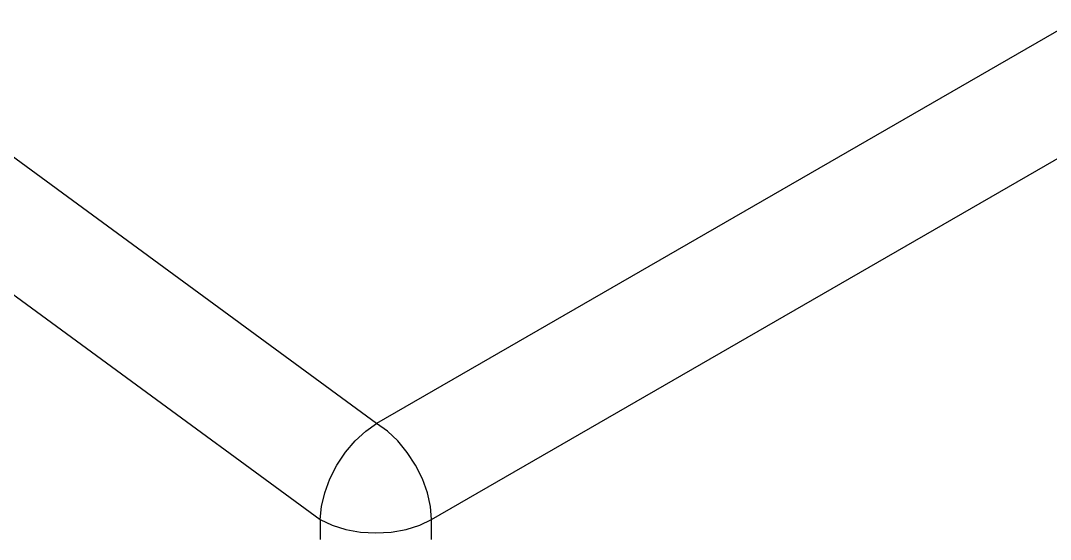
# Model space of a CAD drawing. Extents: x 2.75 to 8.34, y 2.35 to 7.17.
# Drawn here: x 7.6764 to 7.7275, y 7.0358 to 7.0615 of the extents above; entities that cross this region are included whole.
import ezdxf

# ---------------------------------------------------------------- set-up
doc = ezdxf.new("R2010")
doc.units = 0
doc.header["$LTSCALE"] = 0.5
doc.layers.add('TANGENT_LINES', color=7, linetype='CONTINUOUS')

msp = doc.modelspace()

# ---------------------------------------------------------------- linework, layer by layer
at = {"layer": 'TANGENT_LINES'}
for p, q in [((7.76458, 7.082208), (7.69409, 7.04151)), ((7.696816, 7.036747), (7.767306, 7.077445)), ((7.691292, 7.036747), (7.691292, 7.035767)), ((7.696816, 7.035767), (7.696816, 7.036747))]:
    msp.add_line(p, q, dxfattribs=at)
for points in [[(7.69409, 7.04151), (7.644262, 7.078082), (7.59753, 7.126498)], [(7.593444, 7.122868), (7.640799, 7.073807), (7.691292, 7.036747)], [(7.691292, 7.036747), (7.691352, 7.037396), (7.691516, 7.038081), (7.691777, 7.038776), (7.692126, 7.039455), (7.692549, 7.04009), (7.69303, 7.040659), (7.693551, 7.041138), (7.69409, 7.04151)], [(7.696816, 7.036747), (7.696764, 7.037395), (7.696609, 7.038078), (7.696358, 7.038771), (7.69602, 7.039448), (7.695607, 7.040083), (7.695136, 7.040652), (7.694624, 7.041134), (7.69409, 7.04151)], [(7.691292, 7.036747), (7.691884, 7.036467), (7.692559, 7.036259), (7.693292, 7.03613), (7.694054, 7.036087), (7.694816, 7.03613), (7.695549, 7.036259), (7.696224, 7.036467), (7.696816, 7.036747)]]:
    msp.add_lwpolyline(points, dxfattribs=at)

doc.saveas('drawing.dxf')
